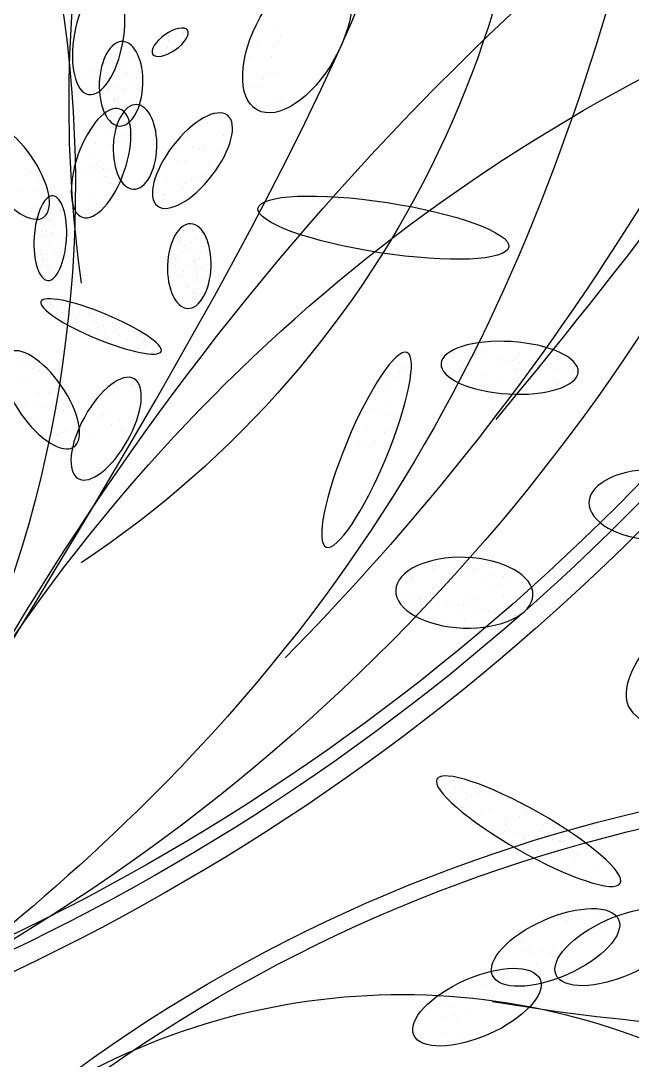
# Model space of a CAD drawing. Extents: x 185064 to 343242, y -369192 to -264966.
# Drawn here: x 204928 to 205486, y -350359 to -349409 of the extents above; entities that cross this region are included whole.
import ezdxf

# ---------------------------------------------------------------- set-up
doc = ezdxf.new("R2010")
doc.units = 0
doc.layers.add('WALL', color=9, linetype='Continuous')

# ---------------------------------------------------------------- blocks, each defined once
blk = doc.blocks.new('花6')
at = {"layer": 'WALL', "color": 8}
for p, q in [((-54.3, 129.22), (-54.3, 129.22)), ((-54.92, 128.32), (-54.92, 128.32)), ((-51.52, 128.3), (-51.52, 128.3)), ((-42.55, 128.02), (-42.55, 128.02)), ((-42.44, 128.56), (-42.44, 128.56)), ((-42.26, 128.77), (-42.26, 128.77)), ((-40.62, 128.25), (-40.62, 128.25)), ((-40.41, 128.17), (-40.41, 128.17)), ((-54.5, 127.26), (-54.5, 127.26)), ((-54.06, 126.78), (-54.06, 126.78)), ((-52.05, 127.1), (-52.05, 127.1)), ((-42.16, 127.67), (-42.16, 127.67)), ((-41.47, 126.71), (-41.47, 126.71)), ((-40.52, 127.67), (-40.52, 127.67)), ((-40.37, 126.77), (-40.37, 126.77)), ((-40.19, 126.6), (-40.19, 126.6)), ((-39.33, 127.6), (-39.33, 127.6)), ((-39.33, 126.86), (-39.33, 126.86)), ((-35.04, 127.16), (-35.04, 127.16)), ((-34.69, 127.52), (-34.69, 127.52)), ((-34.59, 126.94), (-34.59, 126.94)), ((-34.04, 126.73), (-34.04, 126.73)), ((-33.76, 127.21), (-33.76, 127.21)), ((-53.84, 125.6), (-53.84, 125.6)), ((-50.82, 125.44), (-50.82, 125.44)), ((-40.7, 126.46), (-40.7, 126.46)), ((-35.97, 125.55), (-35.97, 125.55)), ((-34.44, 126.04), (-34.44, 126.04)), ((-33.83, 125.7), (-33.83, 125.7)), ((-33.11, 125.7), (-33.11, 125.7)), ((-32.93, 125.91), (-32.93, 125.91)), ((-36.96, 124.01), (-36.96, 124.01)), ((-35.05, 124.99), (-35.05, 124.99)), ((-34.82, 124.15), (-34.82, 124.15)), ((-34.19, 124.53), (-34.19, 124.53)), ((-34.09, 123.95), (-34.09, 123.95)), ((-33.97, 124.69), (-33.97, 124.69)), ((-32.68, 124.3), (-32.68, 124.3)), ((-54.54, 123.51), (-54.54, 123.51)), ((-53.16, 123.55), (-53.16, 123.55)), ((-52.78, 122.59), (-52.78, 122.59)), ((-52.74, 122.83), (-52.74, 122.83)), ((-52.2, 123.04), (-52.2, 123.04)), ((-36.9, 123.4), (-36.9, 123.4)), ((-36.8, 122.83), (-36.8, 122.83)), ((-36.38, 122.73), (-36.38, 122.73)), ((-35.88, 122.7), (-35.88, 122.7)), ((-35.12, 123.34), (-35.12, 123.34)), ((-34.94, 123.55), (-34.94, 123.55)), ((-33.94, 123.05), (-33.94, 123.05)), ((-33.9, 123.25), (-33.9, 123.25)), ((-33.74, 122.85), (-33.74, 122.85)), ((-33.62, 123.74), (-33.62, 123.74)), ((-32.16, 122.53), (-32.16, 122.53)), ((-31.83, 122.59), (-31.83, 122.59)), ((-31.6, 123), (-31.6, 123)), ((-31.48, 123.73), (-31.48, 123.73)), ((-30.7, 123.27), (-30.7, 123.27)), ((-30.26, 123.74), (-30.26, 123.74)), ((-29.18, 123.27), (-29.18, 123.27)), ((-52.32, 121.77), (-52.32, 121.77)), ((-51.35, 121.78), (-51.35, 121.78)), ((-36.95, 121.19), (-36.95, 121.19)), ((-36.66, 122.25), (-36.66, 122.25)), ((-36.65, 121.92), (-36.65, 121.92)), ((-35.98, 122.33), (-35.98, 122.33)), ((-34.92, 121.52), (-34.92, 121.52)), ((-34.68, 121.24), (-34.68, 121.24)), ((-33.68, 121.55), (-33.68, 121.55)), ((-32.87, 121.38), (-32.87, 121.38)), ((-32.53, 121.39), (-32.53, 121.39)), ((-32.01, 122.38), (-32.01, 122.38)), ((-31.55, 121.31), (-31.55, 121.31)), ((-55.07, 119.85), (-55.07, 119.85)), ((-54.37, 120.06), (-54.37, 120.06)), ((-51.66, 120.11), (-51.66, 120.11)), ((-36.82, 121.09), (-36.82, 121.09)), ((-36.39, 120.42), (-36.39, 120.42)), ((-36.3, 119.84), (-36.3, 119.84)), ((-34.02, 120.02), (-34.02, 120.02)), ((-33.84, 120.23), (-33.84, 120.23)), ((-33.58, 120.97), (-33.58, 120.97)), ((-33.52, 119.84), (-33.52, 119.84)), ((-33.49, 120.27), (-33.49, 120.27)), ((-33.43, 120.07), (-33.43, 120.07)), ((-35.67, 119.69), (-35.67, 119.69)), ((-34.88, 119.02), (-34.88, 119.02)), ((-33.77, 119.78), (-33.77, 119.78)), ((-33.18, 118.56), (-33.18, 118.56)), ((-32.44, 118.54), (-32.44, 118.54)), ((-32.03, 119.06), (-32.03, 119.06)), ((-46.32, 118.09), (-46.32, 118.09)), ((-45.52, 117.1), (-45.52, 117.1)), ((-34.59, 118.39), (-34.59, 118.39)), ((-33.08, 117.98), (-33.08, 117.98)), ((-44.51, 116.82), (-44.51, 116.82)), ((-44.16, 116.52), (-44.16, 116.52)), ((-33.43, 116.08), (-33.43, 116.08)), ((-33.38, 116.93), (-33.38, 116.93)), ((-31.9, 116.94), (-31.9, 116.94)), ((-47.64, 115.35), (-47.64, 115.35)), ((-42.91, 115.58), (-42.91, 115.58)), ((-42.54, 115.14), (-42.54, 115.14)), ((-35.31, 115.34), (-35.31, 115.34)), ((-34.97, 115.05), (-34.97, 115.05)), ((-34.82, 115.33), (-34.82, 115.33)), ((-33.89, 115.49), (-33.89, 115.49)), ((-33.86, 114.58), (-33.86, 114.58)), ((-32.43, 115.73), (-32.43, 115.73)), ((-47.91, 113.36), (-47.91, 113.36)), ((-46.93, 113.28), (-46.93, 113.28)), ((-45.28, 113.63), (-45.28, 113.63)), ((-45.1, 114.15), (-45.1, 114.15)), ((-44.49, 113.7), (-44.49, 113.7)), ((-44.32, 113.69), (-44.32, 113.69)), ((-43.56, 113.85), (-43.56, 113.85)), ((-42.1, 114.1), (-42.1, 114.1)), ((-40.68, 113.56), (-40.68, 113.56)), ((-33.35, 113.67), (-33.35, 113.67)), ((-33.08, 114.12), (-33.08, 114.12)), ((-31.07, 114.36), (-31.07, 114.36)), ((-47.14, 111.83), (-47.14, 111.83)), ((-46.05, 111.78), (-46.05, 111.78)), ((-42.67, 112.11), (-42.67, 112.11)), ((-41.52, 112.04), (-41.52, 112.04)), ((-33.19, 112.61), (-33.19, 112.61)), ((-31.49, 112.09), (-31.49, 112.09)), ((-31.15, 111.79), (-31.15, 111.79)), ((-30.27, 112.47), (-30.27, 112.47)), ((-22.39, 112.73), (-22.39, 112.73)), ((-45.71, 111.49), (-45.71, 111.49)), ((-40.17, 110.51), (-40.17, 110.51)), ((-32.99, 110.93), (-32.99, 110.93)), ((-32.06, 111.09), (-32.06, 111.09)), ((-30.83, 110.89), (-30.83, 110.89)), ((-30.6, 111.34), (-30.6, 111.34)), ((-29.52, 110.41), (-29.52, 110.41)), ((-22.3, 110.61), (-22.3, 110.61)), ((-45.04, 110.15), (-45.04, 110.15)), ((-44.09, 110.1), (-44.09, 110.1)), ((-43.48, 109.68), (-43.48, 109.68)), ((-42.7, 109.22), (-42.7, 109.22)), ((-42.67, 109.3), (-42.67, 109.3)), ((-41.73, 109.46), (-41.73, 109.46)), ((-40.27, 109.71), (-40.27, 109.71)), ((-32.95, 109.14), (-32.95, 109.14)), ((-32.24, 110.11), (-32.24, 110.11)), ((-31.46, 109.65), (-31.46, 109.65)), ((-28.22, 109.37), (-28.22, 109.37)), ((-23.6, 109.51), (-23.6, 109.51)), ((-21.95, 110.32), (-21.95, 110.32)), ((-42.43, 108.64), (-42.43, 108.64)), ((-42.23, 108.52), (-42.23, 108.52)), ((-41.89, 108.23), (-41.89, 108.23)), ((-28.65, 108.01), (-28.65, 108.01)), ((-23.94, 107.76), (-23.94, 107.76)), ((-23.03, 108.22), (-23.03, 108.22)), ((-21.49, 108.17), (-21.49, 108.17)), ((-40.26, 106.85), (-40.26, 106.85)), ((-39.93, 107.03), (-39.93, 107.03)), ((-39.9, 107.58), (-39.9, 107.58)), ((-32.69, 106.76), (-32.69, 106.76)), ((-31.17, 106.54), (-31.17, 106.54)), ((-30.59, 107.41), (-30.59, 107.41)), ((-30.23, 106.7), (-30.23, 106.7)), ((-28.77, 106.94), (-28.77, 106.94)), ((-25.98, 107.18), (-25.98, 107.18)), ((-25.49, 107.4), (-25.49, 107.4)), ((-25.36, 107.17), (-25.36, 107.17)), ((-25.34, 107.2), (-25.34, 107.2)), ((-31.07, 105.37), (-31.07, 105.37)), ((-30.61, 105.64), (-30.61, 105.64)), ((-29.83, 105.18), (-29.83, 105.18)), ((-26.51, 105.81), (-26.51, 105.81)), ((-26.4, 105.75), (-26.4, 105.75)), ((-26.33, 106.02), (-26.33, 106.02)), ((-25.23, 105.89), (-25.23, 105.89)), ((-25.13, 105.31), (-25.13, 105.31)), ((-24.83, 105.44), (-24.83, 105.44)), ((-24.55, 105.92), (-24.55, 105.92)), ((-24.26, 105.9), (-24.26, 105.9)), ((-24.21, 105.4), (-24.21, 105.4)), ((-23.84, 105.58), (-23.84, 105.58)), ((-23.5, 105.28), (-23.5, 105.28)), ((-23.36, 106.04), (-23.36, 106.04)), ((-53.95, 104.57), (-53.95, 104.57)), ((-53.85, 104.58), (-53.85, 104.58)), ((-25.85, 103.71), (-25.85, 103.71)), ((-25.19, 104.29), (-25.19, 104.29)), ((-24.98, 104.41), (-24.98, 104.41)), ((-24.25, 103.85), (-24.25, 103.85)), ((-44.98, 102.54), (-44.98, 102.54)), ((-44.98, 102.49), (-44.98, 102.49)), ((-44.8, 102.76), (-44.8, 102.76)), ((-44.5, 102.95), (-44.5, 102.95)), ((-43.99, 102.38), (-43.99, 102.38)), ((-42.35, 103.1), (-42.35, 103.1)), ((-26.18, 102.74), (-26.18, 102.74)), ((-25.41, 102.49), (-25.41, 102.49)), ((-25.23, 102.71), (-25.23, 102.71)), ((-24.73, 102.9), (-24.73, 102.9)), ((-24.63, 102.33), (-24.63, 102.33)), ((-24.42, 102.45), (-24.42, 102.45)), ((-24.04, 102.89), (-24.04, 102.89)), ((-45.49, 101.41), (-45.49, 101.41)), ((-44.72, 100.98), (-44.72, 100.98)), ((-44.27, 101.9), (-44.27, 101.9)), ((-43.34, 101.55), (-43.34, 101.55)), ((-42.53, 101.17), (-42.53, 101.17)), ((-42.01, 102.11), (-42.01, 102.11)), ((-41.91, 101.53), (-41.91, 101.53)), ((-41.87, 101.59), (-41.87, 101.59)), ((-41.69, 101.8), (-41.69, 101.8)), ((-41.2, 101.7), (-41.2, 101.7)), ((-27.18, 101.45), (-27.18, 101.45)), ((-26.26, 101.49), (-26.26, 101.49)), ((-25.1, 101.44), (-25.1, 101.44)), ((-24.7, 101.97), (-24.7, 101.97)), ((-24.48, 101.43), (-24.48, 101.43)), ((-45.29, 100.17), (-45.29, 100.17)), ((-44.63, 100.4), (-44.63, 100.4)), ((-44.41, 100.1), (-44.41, 100.1)), ((-42.72, 100.59), (-42.72, 100.59)), ((-42.26, 100.25), (-42.26, 100.25)), ((-41.76, 100.63), (-41.76, 100.63)), ((-41.1, 99.91), (-41.1, 99.91)), ((-26.04, 99.83), (-26.04, 99.83)), ((-25.72, 100.24), (-25.72, 100.24)), ((-24.22, 99.92), (-24.22, 99.92)), ((-23.9, 99.97), (-23.9, 99.97)), ((-23.15, 100.54), (-23.15, 100.54)), ((-45.34, 98.49), (-45.34, 98.49)), ((-44.47, 99.5), (-44.47, 99.5)), ((-44.14, 98.43), (-44.14, 98.43)), ((-43.88, 99.23), (-43.88, 99.23)), ((-43.86, 98.91), (-43.86, 98.91)), ((-43.7, 99.44), (-43.7, 99.44)), ((-43.2, 98.64), (-43.2, 98.64)), ((-41.51, 99.12), (-41.51, 99.12)), ((-41.41, 98.55), (-41.41, 98.55)), ((-41.38, 99.43), (-41.38, 99.43)), ((-41.05, 98.79), (-41.05, 98.79)), ((-40.77, 98.28), (-40.77, 98.28)), ((-40.59, 98.49), (-40.59, 98.49)), ((-24.89, 98.43), (-24.89, 98.43)), ((-24.57, 98.5), (-24.57, 98.5)), ((-24.31, 99.18), (-24.31, 99.18)), ((-24.29, 98.98), (-24.29, 98.98)), ((-24.13, 99.39), (-24.13, 99.39)), ((-24.13, 99.34), (-24.13, 99.34)), ((-23.97, 98.44), (-23.97, 98.44)), ((-45.71, 97.08), (-45.71, 97.08)), ((-44.73, 98.23), (-44.73, 98.23)), ((-44.22, 98), (-44.22, 98)), ((-44.19, 97.09), (-44.19, 97.09)), ((-44.12, 97.42), (-44.12, 97.42)), ((-42.4, 97.7), (-42.4, 97.7)), ((-42.04, 97.24), (-42.04, 97.24)), ((-41.62, 97.27), (-41.62, 97.27)), ((-41.26, 97.64), (-41.26, 97.64)), ((-25.16, 98.18), (-25.16, 98.18)), ((-45.25, 95.64), (-45.25, 95.64)), ((-45.16, 96.7), (-45.16, 96.7)), ((-43.97, 96.52), (-43.97, 96.52)), ((-43.11, 95.79), (-43.11, 95.79)), ((-42.78, 95.92), (-42.78, 95.92)), ((-42.6, 96.13), (-42.6, 96.13)), ((-41.25, 95.96), (-41.25, 95.96)), ((-41, 96.14), (-41, 96.14)), ((-40.97, 96.44), (-40.97, 96.44)), ((-40.96, 95.94), (-40.96, 95.94)), ((-44.01, 94.96), (-44.01, 94.96)), ((-43.72, 95.44), (-43.72, 95.44)), ((-43.72, 95.01), (-43.72, 95.01)), ((-43.63, 94.91), (-43.63, 94.91)), ((-43.62, 94.43), (-43.62, 94.43)), ((-42.26, 94.23), (-42.26, 94.23)), ((-41.9, 94.33), (-41.9, 94.33)), ((-40.91, 95.56), (-40.91, 95.56)), ((-44.04, 94.18), (-44.04, 94.18)), ((-43.47, 93.53), (-43.47, 93.53)), ((-29.95, 93.03), (-29.95, 93.03)), ((-28.89, 93.2), (-28.89, 93.2)), ((-25.73, 93.97), (-25.73, 93.97)), ((-25.45, 93.3), (-25.45, 93.3)), ((-25.22, 93.51), (-25.22, 93.51)), ((-25.04, 93.72), (-25.04, 93.72)), ((-32.71, 92.02), (-32.71, 92.02)), ((-31.61, 92.07), (-31.61, 92.07)), ((-31.09, 92.22), (-31.09, 92.22)), ((-30.34, 92.1), (-30.34, 92.1)), ((-30.16, 92.31), (-30.16, 92.31)), ((-28.94, 92.37), (-28.94, 92.37)), ((-28.64, 91.69), (-28.64, 91.69)), ((-28.21, 92.3), (-28.21, 92.3)), ((-26.8, 92.51), (-26.8, 92.51)), ((-26.07, 92.5), (-26.07, 92.5)), ((-25.93, 92.82), (-25.93, 92.82)), ((-25.83, 92.24), (-25.83, 92.24)), ((-36.31, 90.31), (-36.31, 90.31)), ((-35.46, 90.69), (-35.46, 90.69)), ((-34.32, 90.94), (-34.32, 90.94)), ((-34.17, 90.46), (-34.17, 90.46)), ((-33.73, 90.29), (-33.73, 90.29)), ((-32.02, 90.61), (-32.02, 90.61)), ((-31.35, 90.56), (-31.35, 90.56)), ((-31.19, 91.1), (-31.19, 91.1)), ((-30.97, 91.29), (-30.97, 91.29)), ((-29.88, 90.76), (-29.88, 90.76)), ((-28.54, 91.12), (-28.54, 91.12)), ((-27.73, 90.9), (-27.73, 90.9)), ((-27.23, 91.15), (-27.23, 91.15)), ((-27.05, 91.36), (-27.05, 91.36)), ((-37.03, 89.82), (-37.03, 89.82)), ((-36.48, 89.29), (-36.48, 89.29)), ((-36.31, 89.69), (-36.31, 89.69)), ((-35.16, 88.91), (-35.16, 88.91)), ((-34.07, 89.44), (-34.07, 89.44)), ((-33.97, 88.86), (-33.97, 88.86)), ((-33.01, 89.06), (-33.01, 89.06)), ((-32.35, 89.74), (-32.35, 89.74)), ((-32.29, 89.03), (-32.29, 89.03)), ((-32.17, 89.95), (-32.17, 89.95)), ((-31.25, 89.99), (-31.25, 89.99)), ((-30.87, 89.21), (-30.87, 89.21)), ((-29.54, 90.04), (-29.54, 90.04)), ((-82.12, 88.58), (-82.12, 88.58)), ((-37.47, 88.33), (-37.47, 88.33)), ((-37.3, 88.77), (-37.3, 88.77)), ((-37.29, 88.54), (-37.29, 88.54)), ((-36.78, 88.31), (-36.78, 88.31)), ((-36.68, 87.73), (-36.68, 87.73)), ((-35.05, 88.03), (-35.05, 88.03)), ((-33.2, 88.74), (-33.2, 88.74)), ((-32.58, 88.55), (-32.58, 88.55)), ((-90.84, 86.31), (-90.84, 86.31)), ((-90.8, 86.79), (-90.8, 86.79)), ((-87.49, 86.79), (-87.49, 86.79)), ((-85.93, 87.14), (-85.93, 87.14)), ((-85.21, 86.53), (-85.21, 86.53)), ((-85.02, 86.19), (-85.02, 86.19)), ((-83.55, 86.43), (-83.55, 86.43)), ((-81.2, 87.38), (-81.2, 87.38)), ((-81.11, 86.85), (-81.11, 86.85)), ((-80.26, 87), (-80.26, 87)), ((-80.18, 87), (-80.18, 87)), ((-79.92, 86.7), (-79.92, 86.7)), ((-79.59, 86.74), (-79.59, 86.74)), ((-78.81, 86.29), (-78.81, 86.29)), ((-78.72, 87.25), (-78.72, 87.25)), ((-38.37, 87.31), (-38.37, 87.31)), ((-38.32, 87.33), (-38.32, 87.33)), ((-36.22, 87.46), (-36.22, 87.46)), ((-93.23, 84.8), (-93.23, 84.8)), ((-92.91, 85.04), (-92.91, 85.04)), ((-92.86, 85.01), (-92.86, 85.01)), ((-90.79, 85.21), (-90.79, 85.21)), ((-90.06, 85.86), (-90.06, 85.86)), ((-89.85, 85.37), (-89.85, 85.37)), ((-88.39, 85.62), (-88.39, 85.62)), ((-88.19, 85.27), (-88.19, 85.27)), ((-85.95, 86.03), (-85.95, 86.03)), ((-85.63, 85.21), (-85.63, 85.21)), ((-85.29, 84.92), (-85.29, 84.92)), ((-84.44, 86.07), (-84.44, 86.07)), ((-83.57, 85.42), (-83.57, 85.42)), ((-78.7, 85.77), (-78.7, 85.77)), ((-78.3, 85.32), (-78.3, 85.32)), ((-71.07, 85.52), (-71.07, 85.52)), ((-70.73, 85.23), (-70.73, 85.23)), ((-70.39, 84.85), (-70.39, 84.85)), ((-24.03, 85.5), (-24.03, 85.5)), ((-23.81, 85), (-23.81, 85)), ((-22.87, 85.15), (-22.87, 85.15)), ((-22.01, 85.63), (-22.01, 85.63)), ((-21.41, 85.4), (-21.41, 85.4)), ((-92.87, 83.99), (-92.87, 83.99)), ((-87.25, 84.21), (-87.25, 84.21)), ((-85.69, 83.67), (-85.69, 83.67)), ((-83.66, 83.54), (-83.66, 83.54)), ((-81.63, 84.42), (-81.63, 84.42)), ((-80.96, 83.9), (-80.96, 83.9)), ((-71.48, 84.4), (-71.48, 84.4)), ((-69.61, 84.09), (-69.61, 84.09)), ((-69.1, 83.85), (-69.1, 83.85)), ((-68.68, 84.24), (-68.68, 84.24)), ((-34.72, 83.74), (-34.72, 83.74)), ((-23.08, 84.41), (-23.08, 84.41)), ((-22.3, 83.95), (-22.3, 83.95)), ((-21.53, 83.89), (-21.53, 83.89)), ((-91, 83.43), (-91, 83.43)), ((-90.66, 83.14), (-90.66, 83.14)), ((-90.56, 83.32), (-90.56, 83.32)), ((-69.12, 82.68), (-69.12, 82.68)), ((-67.25, 82.27), (-67.25, 82.27)), ((-35.92, 82.95), (-35.92, 82.95)), ((-35.74, 83.16), (-35.74, 83.16)), ((-34.37, 83.44), (-34.37, 83.44)), ((-33.48, 83.36), (-33.48, 83.36)), ((-25.52, 82.26), (-25.52, 82.26)), ((-83.59, 82.06), (-83.59, 82.06)), ((-66.9, 81.97), (-66.9, 81.97)), ((-66.51, 81.16), (-66.51, 81.16)), ((-36.36, 81.66), (-36.36, 81.66)), ((-33.39, 81.44), (-33.39, 81.44)), ((-32.75, 82.06), (-32.75, 82.06)), ((-25.18, 81.97), (-25.18, 81.97)), ((-25.12, 82.09), (-25.12, 82.09)), ((-23.79, 82.02), (-23.79, 82.02)), ((-68.77, 80.39), (-68.77, 80.39)), ((-67.79, 79.69), (-67.79, 79.69)), ((-66.85, 79.85), (-66.85, 79.85)), ((-35.5, 79.69), (-35.5, 79.69)), ((-32.7, 79.51), (-32.7, 79.51)), ((-30.89, 80.48), (-30.89, 80.48)), ((-30.78, 79.92), (-30.78, 79.92)), ((-30.55, 80.19), (-30.55, 80.19)), ((-27.08, 79.73), (-27.08, 79.73)), ((-26.82, 79.78), (-26.82, 79.78)), ((-26.16, 80.07), (-26.16, 80.07)), ((-25.88, 79.94), (-25.88, 79.94)), ((-24.42, 80.19), (-24.42, 80.19)), ((-23.56, 80.59), (-23.56, 80.59)), ((-21.98, 80.6), (-21.98, 80.6)), ((-21.46, 79.94), (-21.46, 79.94)), ((-70.23, 79.28), (-70.23, 79.28)), ((-68.88, 79.2), (-68.88, 79.2)), ((-65.1, 78.24), (-65.1, 78.24)), ((-36.26, 78.7), (-36.26, 78.7)), ((-35.92, 78.41), (-35.92, 78.41)), ((-35.56, 78.31), (-35.56, 78.31)), ((-34.1, 78.56), (-34.1, 78.56)), ((-31.92, 79.06), (-31.92, 79.06)), ((-31.66, 78.97), (-31.66, 78.97)), ((-30.72, 79.13), (-30.72, 79.13)), ((-28.28, 78.32), (-28.28, 78.32)), ((-26.3, 79.27), (-26.3, 79.27)), ((-23.55, 78.55), (-23.55, 78.55)), ((-21.7, 79.01), (-21.7, 79.01)), ((-69.95, 77.57), (-69.95, 77.57)), ((-68.79, 77.23), (-68.79, 77.23)), ((-68.45, 76.94), (-68.45, 76.94)), ((-66.27, 77.69), (-66.27, 77.69)), ((-34.74, 77.19), (-34.74, 77.19)), ((-34.29, 77.02), (-34.29, 77.02)), ((-33.15, 77.96), (-33.15, 77.96)), ((-29.12, 77.41), (-29.12, 77.41)), ((-27.07, 77.23), (-27.07, 77.23)), ((-26.72, 76.93), (-26.72, 76.93)), ((-23.5, 77.62), (-23.5, 77.62)), ((-68.64, 75.73), (-68.64, 75.73)), ((-67.14, 75.92), (-67.14, 75.92)), ((-66.82, 75.55), (-66.82, 75.55)), ((-65.03, 75.45), (-65.03, 75.45)), ((-63.77, 76.08), (-63.77, 76.08)), ((-35.26, 76.21), (-35.26, 76.21)), ((-30.54, 76.45), (-30.54, 76.45)), ((-25.92, 76.59), (-25.92, 76.59)), ((-68.4, 74.88), (-68.4, 74.88)), ((-65.96, 75.3), (-65.96, 75.3)), ((-68.32, 73.1), (-68.32, 73.1)), ((-66.57, 70.49), (-66.57, 70.49)), ((-66.17, 68.64), (-66.17, 68.64)), ((-84, 59.35), (-84, 59.35)), ((-81.1, 59.51), (-81.1, 59.51)), ((-79.28, 59.58), (-79.28, 59.58)), ((-78.8, 60.33), (-78.8, 60.33)), ((-78.45, 60.04), (-78.45, 60.04)), ((-77.43, 59.25), (-77.43, 59.25)), ((-75.48, 59.72), (-75.48, 59.72)), ((-74.99, 59.66), (-74.99, 59.66)), ((-74.7, 59.26), (-74.7, 59.26)), ((-74.66, 59.73), (-74.66, 59.73)), ((-74.05, 59.82), (-74.05, 59.82)), ((-84.66, 58.03), (-84.66, 58.03)), ((-84.17, 58.55), (-84.17, 58.55)), ((-83.82, 58.26), (-83.82, 58.26)), ((-83.73, 58.19), (-83.73, 58.19)), ((-82.27, 58.43), (-82.27, 58.43)), ((-80.32, 59.05), (-80.32, 59.05)), ((-79.83, 58.85), (-79.83, 58.85)), ((-78.89, 59), (-78.89, 59)), ((-76.83, 58.66), (-76.83, 58.66)), ((-76.78, 57.98), (-76.78, 57.98)), ((-72.05, 58.21), (-72.05, 58.21)), ((-86.27, 57.48), (-86.27, 57.48)), ((-83.14, 57.19), (-83.14, 57.19)), ((-82.2, 56.87), (-82.2, 56.87)), ((-81.65, 57.62), (-81.65, 57.62)), ((-77.52, 57.4), (-77.52, 57.4)), ((-74.97, 57.08), (-74.97, 57.08)), ((-74.63, 56.78), (-74.63, 56.78)), ((-71.89, 57.62), (-71.89, 57.62)), ((-83.76, 55.87), (-83.76, 55.87)), ((-80.34, 55.29), (-80.34, 55.29)), ((-79.04, 56.11), (-79.04, 56.11)), ((-74.42, 56.25), (-74.42, 56.25)), ((-73.86, 55.25), (-73.86, 55.25)), ((-73.16, 55.27), (-73.16, 55.27)), ((-73.01, 55.4), (-73.01, 55.4)), ((-72.23, 55.43), (-72.23, 55.43)), ((-70.77, 55.67), (-70.77, 55.67)), ((-86.03, 54), (-86.03, 54)), ((-85.1, 54.82), (-85.1, 54.82)), ((-84.32, 54.37), (-84.32, 54.37)), ((-81.41, 54.15), (-81.41, 54.15)), ((-80.44, 54.04), (-80.44, 54.04)), ((-80, 55), (-80, 55)), ((-79.48, 55.04), (-79.48, 55.04)), ((-78.7, 54.58), (-78.7, 54.58)), ((-78, 54.45), (-78, 54.45)), ((-77.06, 54.61), (-77.06, 54.61)), ((-76.54, 54.5), (-76.54, 54.5)), ((-75.6, 54.86), (-75.6, 54.86)), ((-73.08, 54.8), (-73.08, 54.8)), ((-71.81, 54.74), (-71.81, 54.74)), ((-85.71, 53.51), (-85.71, 53.51)), ((-85.37, 53.22), (-85.37, 53.22)), ((-85.28, 53.22), (-85.28, 53.22)), ((-82.83, 53.63), (-82.83, 53.63)), ((-81.9, 53.79), (-81.9, 53.79)), ((-81.52, 52.72), (-81.52, 52.72)), ((-78.8, 52.63), (-78.8, 52.63)), ((-78.37, 53.62), (-78.37, 53.62)), ((-75.89, 52.94), (-75.89, 52.94)), ((-74.18, 52.78), (-74.18, 52.78)), ((-83.52, 52.4), (-83.52, 52.4)), ((-76.52, 52.04), (-76.52, 52.04)), ((-77.6, 31), (-77.6, 31)), ((-77.36, 31.79), (-77.36, 31.79)), ((-76.21, 32.03), (-76.21, 32.03)), ((-76.14, 31.25), (-76.14, 31.25)), ((-75.36, 31.99), (-75.36, 31.99)), ((-84.34, 29.68), (-84.34, 29.68)), ((-83.37, 30.03), (-83.37, 30.03)), ((-82.44, 30.19), (-82.44, 30.19)), ((-80.98, 30.43), (-80.98, 30.43)), ((-80.73, 30.21), (-80.73, 30.21)), ((-79.72, 29.83), (-79.72, 29.83)), ((-79.02, 30.17), (-79.02, 30.17)), ((-78.54, 30.85), (-78.54, 30.85)), ((-86.1, 28.43), (-86.1, 28.43)), ((-78.88, 28.63), (-78.88, 28.63)), ((-78.53, 28.34), (-78.53, 28.34)), ((-86.71, 27.73), (-86.71, 27.73)), ((-86.61, 27.59), (-86.61, 27.59)), ((-85.83, 27.13), (-85.83, 27.13)), ((-81.84, 28.08), (-81.84, 28.08)), ((-80.98, 27.8), (-80.98, 27.8)), ((-80.2, 27.35), (-80.2, 27.35)), ((-88.83, 25.98), (-88.83, 25.98)), ((-84.25, 26.85), (-84.25, 26.85)), ((-84.1, 26.21), (-84.1, 26.21)), ((-83.9, 26.55), (-83.9, 26.55)), ((-81.55, 25.63), (-81.55, 25.63)), ((-89.61, 25.07), (-89.61, 25.07)), ((-89.27, 24.77), (-89.27, 24.77)), ((-88.82, 24.4), (-88.82, 24.4)), ((-88.64, 25.27), (-88.64, 25.27)), ((-86.47, 24.25), (-86.47, 24.25)), ((-86.38, 24.82), (-86.38, 24.82)), ((-85.45, 24.97), (-85.45, 24.97)), ((-83.99, 25.22), (-83.99, 25.22)), ((-83.02, 25.49), (-83.02, 25.49)), ((-82.28, 25.17), (-82.28, 25.17)), ((-94.98, 23.28), (-94.98, 23.28)), ((-94.64, 22.99), (-94.64, 22.99)), ((-93.66, 23.59), (-93.66, 23.59)), ((-91.22, 24), (-91.22, 24)), ((-91.09, 24.11), (-91.09, 24.11)), ((-90.6, 22.91), (-90.6, 22.91)), ((-90.28, 24.16), (-90.28, 24.16)), ((-87.65, 23.39), (-87.65, 23.39)), ((-95.45, 22.23), (-95.45, 22.23)), ((-93.45, 22.15), (-93.45, 22.15)), ((-93.02, 21.61), (-93.02, 21.61)), ((-89.82, 22.45), (-89.82, 22.45)), ((-88.59, 22.5), (-88.59, 22.5)), ((-95.57, 20.4), (-95.57, 20.4)), ((-92.64, 20.59), (-92.64, 20.59)), ((-90.85, 20.63), (-90.85, 20.63)), ((-98.39, 19.83), (-98.39, 19.83)), ((-97.83, 18.53), (-97.83, 18.53)), ((-96.67, 18.38), (-96.67, 18.38)), ((-92.81, 14.89), (-92.81, 14.89)), ((-95.66, 14.44), (-95.66, 14.44)), ((-93.33, 13.93), (-93.33, 13.93)), ((-92.57, 14.41), (-92.57, 14.41)), ((-92.17, 13.93), (-92.17, 13.93)), ((-91.95, 13.69), (-91.95, 13.69)), ((-91.78, 14.2), (-91.78, 14.2)), ((-89.27, 13.78), (-89.27, 13.78)), ((-95.34, 13.31), (-95.34, 13.31)), ((-88.51, 13.4), (-88.51, 13.4)), ((-92.76, 11.25), (-92.76, 11.25)), ((-86.29, 11.62), (-86.29, 11.62)), ((-86.22, 10.93), (-86.22, 10.93)), ((-90.24, 10.21), (-90.24, 10.21)), ((-88.98, 9.83), (-88.98, 9.83)), ((-87.21, 9.47), (-87.21, 9.47)), ((-87.04, 9.99), (-87.04, 9.99)), ((-86.58, 9.68), (-86.58, 9.68)), ((-90.04, 9.41), (-90.04, 9.41)), ((-88.14, 8.17), (-88.14, 8.17)), ((-83.31, 9.2), (-83.31, 9.2)), ((-88.02, 7.03), (-88.02, 7.03)), ((-88.31, 6.48), (-88.31, 6.48)), ((-82.3, 5.77), (-82.3, 5.77)), ((-81.39, 5.47), (-81.39, 5.47)), ((-81.1, 5.85), (-81.1, 5.85)), ((-88.12, 4.17), (-88.12, 4.17)), ((-82.47, 5.25), (-82.47, 5.25)), ((-77.89, 4.97), (-77.89, 4.97)), ((-77.61, 4.65), (-77.61, 4.65)), ((-76.64, 4.34), (-76.64, 4.34)), ((-78.12, 3.69), (-78.12, 3.69)), ((-76.28, 2.87), (-76.28, 2.87)), ((-78.99, 1.79), (-78.99, 1.79)), ((-77.56, 1.55), (-77.56, 1.55)), ((-77.34, 2.45), (-77.34, 2.45)), ((-77.73, 1.04), (-77.73, 1.04)), ((-75.96, 1.24), (-75.96, 1.24)), ((-76.48, -0.96), (-76.48, -0.96)), ((-78.54, -1.4), (-78.54, -1.4)), ((-77.54, -1.97), (-77.54, -1.97)), ((-77, -1.92), (-77, -1.92)), ((-72.64, -1.69), (-72.64, -1.69))]:
    blk.add_line(p, q, dxfattribs=at)
for centre, radius, start, end in [((133.03, 108.86), 161.45, 144.3651, 213.0258), ((-200.06, 119.64), 172.46, 352.2018, 27.1751), ((43.94, 170.22), 132.23, 174.7113, 236.4378), ((-342.33, -141.82), 375.27, 23.3837, 53.6002), ((180.88, 280.99), 332.12, 202.5363, 224.611), ((112.86, 230.57), 256.6, 198.2036, 240.7096), ((587.77, 634.54), 871.06, 213.89046, 219.66022), ((-207.83, -78.28), 227.34, 33.6045, 72.9275), ((104.19, 269.91), 288.25, 209.1916, 288.4458), ((104.19, 269.91), 286.51, 209.1916, 288.4458), ((104.19, 269.91), 290.86, 209.1916, 288.4458), ((-147.85, -169.6), 202.8, 358.1481, 103.0194), ((-147.85, -169.6), 200.63, 358.1481, 103.2165), ((-127.47, 268.58), 269.18, 256.4882, 279.6413), ((-70.66, -83.07), 87.21, 358.3656, 191.7199)]:
    blk.add_arc(centre, radius, start, end, dxfattribs=at)
at = {"layer": 'WALL', "color": 8, "extrusion": (0, 0, -1)}
for centre, major_axis, ratio in [((-57.16, 128.02), (-5.22, 9.34), 0.514982), ((-68.28, 103.44), (16.23, 2.5), 0.200035), ((-98.78, 10.31), (-8.16, 3.62), 0.42873), ((-90.55, 10.24), (-8.16, 3.62), 0.42873), ((-80.38, 2.5), (-8.16, 3.62), 0.42873)]:
    blk.add_ellipse(centre, major_axis=major_axis, ratio=ratio, dxfattribs=at)
at = {"layer": 'WALL', "color": 8}
for centre, major_axis, ratio in [((-31.43, 127.98), (-1.31, 7.3), 0.42873), ((-40.68, 127.45), (2.25, -1.57), 0.42873), ((-34.34, 122.08), (-0.2, 5.48), 0.514982), ((-43.57, 112.12), (-4.53, 5.87), 0.42873), ((-36.14, 113.9), (-0.2, 5.48), 0.514982), ((-31.75, 111.78), (-2.43, 7), 0.42873), ((-20.09, 110.88), (4.23, 6.09), 0.42873), ((-25.18, 102.08), (-0.33, 5.48), 0.38159), ((-43.16, 98.46), (-0.2, 5.48), 0.514982), ((-31.74, 90.65), (-7.78, -3.23), 0.200035), ((-84.61, 85.29), (-8.88, -0.54), 0.38159), ((-66.1, 74.67), (5.23, -12.6), 0.200035), ((-23.99, 81.15), (4.23, 6.09), 0.42873), ((-32.4, 77.41), (-3.61, 6.47), 0.42873), ((-103.76, 67.55), (-8.88, -0.32), 0.514982), ((-78.75, 56.17), (-8.88, -0.32), 0.514982), ((-87.07, 25.29), (11.86, 6.75), 0.200035)]:
    blk.add_ellipse(centre, major_axis=major_axis, ratio=ratio, dxfattribs=at)
for points in [[(137.05, 150.51), (-14.1, 46.3), (43.29, 190.42), (54.03, 197.65)], [(-107.96, 172.33), (-37.86, 29.32), (3.57, -2.92), (-60.3, 192.83), (-53.62, 194.1)], [(-167.94, 105.56), (-100.02, 41.35), (-191.52, 52.98)]]:
    blk.add_spline(points, degree=3, dxfattribs=at)

msp = doc.modelspace()

# ---------------------------------------------------------------- block references
at = {"color": 7, "xscale": -7.054387199913617, "yscale": 7.054387199913617, "zscale": 7.054387199999997}
msp.add_blockref('花6', (204776.93, -350327.98), dxfattribs=at)

doc.saveas('drawing.dxf')
